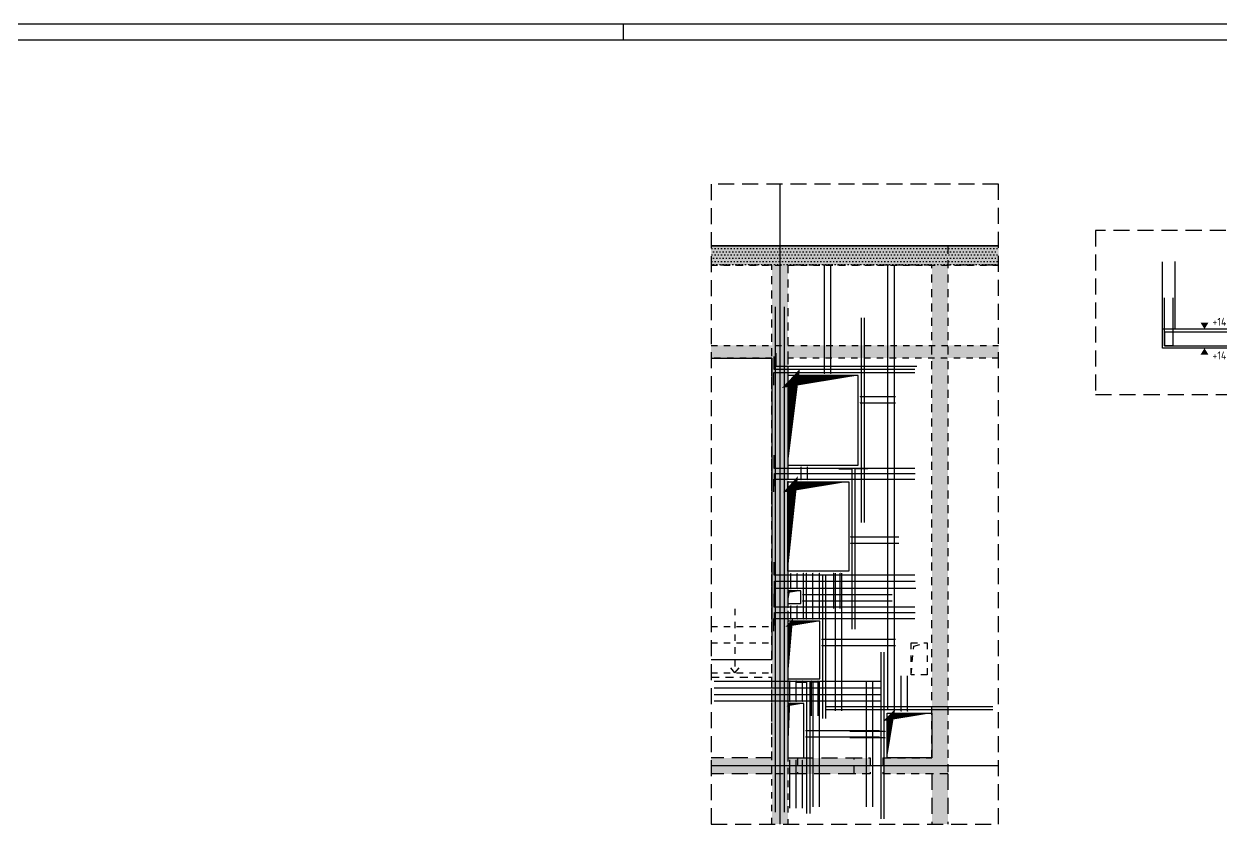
# Model space of a CAD drawing. Extents: x -177 to 93, y -12 to 49.
# Drawn here: x 31.09 to 49.78, y -12.25 to 0.25 of the extents above; entities that cross this region are included whole.
import ezdxf

# ---------------------------------------------------------------- set-up
doc = ezdxf.new("R2010")
doc.units = 0
doc.header["$LTSCALE"] = 0.5
for name, pattern in [('AUSGEZOGEN', [1000.01, 1000, 0.01]), ('DOT', [0.175, 0.05, -0.125]), ('HIDDEN', [0.375, 0.25, -0.125]), ('HIDDEN2', [0.187, 0.125, -0.062]), ('HIDDEN4', [0.12, 0.02, -0.1]), ('PUNKT', [0.175, 0.05, -0.125]), ('STRICHLINIE', [0.75, 0.5, -0.25]), ('VERDECKT', [0.375, 0.25, -0.125])]:
    doc.linetypes.add(name, pattern=pattern)
for name, color, linetype in [('ACHSEN', 7, 'Continuous'), ('AFU', 7, 'Continuous'), ('BETON', 7, 'Continuous'), ('Brüstung DG', 7, 'Continuous'), ('DD', 7, 'Continuous'), ('DETAIL', 7, 'Continuous'), ('DG', 7, 'Continuous'), ('DRUEBER', 7, 'Continuous'), ('grau_mittel', 7, 'Continuous'), ('koten', 7, 'Continuous'), ('RAHMEN', 7, 'Continuous'), ('RND', 7, 'Continuous'), ('SCHATTEN', 7, 'Continuous'), ('VERDECKT', 7, 'Continuous'), ('VERDECKT2', 7, 'Continuous')]:
    doc.layers.add(name, color=color, linetype=linetype)
doc.styles.add('txt', font='isocp.shx')
doc.linetypes.add('AFU_50K', pattern='A,0.15,["/",Standard,S=0.2,R=0,X=-0.01,Y=-0.1],0.07,["/",Standard,S=0.2,R=0,X=-0.01,Y=-0.1],0.15', length=0.37)

# ---------------------------------------------------------------- blocks, each defined once
blk = doc.blocks.new('DINA0')
at = {"layer": 'RAHMEN', "color": 5}
blk.add_line((2, 0.5), (118.4, 0.5), dxfattribs=at)
at = {"layer": 'RAHMEN', "color": 7}
blk.add_line((80.9, 0.5), (80.9, 0), dxfattribs=at)
at = {"layer": 'RAHMEN'}
blk.add_line((0, 0), (118.9, 0), dxfattribs=at)
blk = doc.blocks.new('okrd_o')
at = {"layer": 'koten', "color": 7, "linetype": 'Continuous'}
blk.add_solid([(-0.125, 0.202), (0.125, 0.202), (0, 0)], dxfattribs=at)
at = {"layer": 'koten', "style": 'txt'}
blk.add_attdef('OKRD', (0.25, 0.1), '', height=0.25, dxfattribs=at)
blk = doc.blocks.new('okrd_u')
at = {"layer": 'koten', "color": 7, "linetype": 'Continuous'}
blk.add_solid([(-0.125, -0.202), (0.125, -0.202), (0, 0)], dxfattribs=at)
at = {"layer": 'koten', "style": 'txt'}
blk.add_attdef('OKRD', (0.25, -0.35), '', height=0.25, dxfattribs=at)

msp = doc.modelspace()

# ---------------------------------------------------------------- hatches: boundary and pattern name
at = {"layer": 'Brüstung DG', "linetype": 'DOT'}
h = msp.add_hatch(dxfattribs=at)
h.set_pattern_fill('DOTS', color=102, scale=0.8, double=1)
h.set_pattern_definition([(0, (-39.53897, 36.69006), (0.025, 0.05), [0, -0.05])])
h.paths.add_polyline_path([(41.821, -3.2165), (41.821, -3.5165), (46.3099, -3.5165), (46.3099, -3.2165)])
at = {"layer": 'DG', "linetype": 'AUSGEZOGEN'}
h = msp.add_hatch(dxfattribs=at)
h.set_pattern_fill('DOTS', scale=0.8, double=1)
h.set_pattern_definition([(0, (-27.329264, 36.69006), (0.025, 0.05), [0, -0.05])])
h.paths.add_polyline_path([(41.821, -4.7715), (41.821, -4.9715), (42.771, -4.9715), (42.771, -12.2504), (43.021, -12.2504), (43.021, -4.9715), (46.3099, -4.9715), (46.3099, -4.7715)])
at = {"layer": 'grau_mittel'}
h = msp.add_hatch(color=61, dxfattribs=at)
h.paths.add_polyline_path([(45.271, -3.5165), (45.271, -11.2165), (44.571, -11.2165), (44.506, -11.2165), (44.506, -11.4665), (45.521, -11.4665), (45.521, -3.2165), (41.821, -3.2165), (41.821, -3.5165), (42.771, -3.5165), (42.771, -11.4665), (43.171, -11.4665), (43.171, -11.2165), (43.021, -11.2165), (43.021, -10.3665), (43.021, -3.5165)])
h.paths.add_polyline_path([(45.521, -3.5165), (46.3099, -3.5165), (46.3099, -3.2165), (45.521, -3.2165)])
h.paths.add_polyline_path([(44.056, -11.2165), (44.056, -11.4665), (44.306, -11.4665), (44.306, -11.2165)], flags=17)
h.paths.add_polyline_path([(43.171, -11.2165), (43.171, -11.4665), (44.056, -11.4665), (44.056, -11.2165)], flags=17)
h.paths.add_polyline_path([(41.821, -11.2165), (41.821, -11.4665), (42.771, -11.4665), (42.771, -11.2165)])
h.paths.add_polyline_path([(45.271, -12.2504), (45.521, -12.2504), (45.521, -11.4665), (45.271, -11.4665)])

# ---------------------------------------------------------------- linework, layer by layer
at = {"layer": 'ACHSEN', "color": 140, "linetype": 'AUSGEZOGEN'}
for p, q in [((42.896, -2.2517), (42.896, -12.2504)), ((46.3099, -3.2165), (41.821, -3.2165)), ((46.3099, -11.3415), (41.821, -11.3415))]:
    msp.add_line(p, q, dxfattribs=at)
at = {"layer": 'AFU', "color": 8, "linetype": 'AFU_50K'}
msp.add_line((49.0688, -4.5167), (48.8688, -4.5167), dxfattribs=at)
at = {"layer": 'BETON', "color": 6, "linetype": 'AUSGEZOGEN'}
for p, q in [((41.821, -3.2165), (46.3099, -3.2165)), ((48.8688, -4.8167), (48.8688, -3.4667)), ((49.0688, -4.5167), (49.0688, -3.4638)), ((50.3238, -4.5167), (49.0688, -4.5167)), ((50.3238, -4.8167), (48.8688, -4.8167)), ((41.821, -4.9715), (42.771, -4.9715)), ((42.771, -4.9715), (42.771, -9.6815)), ((41.821, -9.6815), (42.771, -9.6815))]:
    msp.add_line(p, q, dxfattribs=at)
for points in [[(43.021, -6.6415), (44.121, -6.6415), (44.121, -5.2415), (43.021, -5.2415)], [(43.971, -8.3015), (43.021, -8.3015), (43.021, -6.9015), (43.971, -6.9015)], [(43.221, -8.6065), (43.021, -8.6065), (43.021, -8.8065), (43.221, -8.8065)], [(43.521, -9.0815), (43.021, -9.0815), (43.021, -9.9815), (43.521, -9.9815)], [(43.271, -10.3665), (43.021, -10.3665), (43.021, -11.2165), (43.271, -11.2165)], [(44.571, -10.5165), (45.271, -10.5165), (45.271, -11.2165), (44.571, -11.2165)]]:
    msp.add_lwpolyline(points, close=True, dxfattribs=at)
at = {"layer": 'Brüstung DG', "color": 102, "linetype": 'PUNKT', "lineweight": -2}
for points in [[(46.3099, -3.2165), (41.821, -3.2165)], [(41.821, -3.5165), (46.3099, -3.5165)]]:
    msp.add_lwpolyline(points, dxfattribs=at)
at = {"layer": 'DD', "color": 7, "linetype": 'HIDDEN2'}
for p, q in [((44.946, -9.9165), (44.9865, -9.4698)), ((44.9865, -9.4698), (45.196, -9.4165))]:
    msp.add_line(p, q, dxfattribs=at)
msp.add_lwpolyline([(44.946, -9.4165), (45.196, -9.4165), (45.196, -9.9165), (44.946, -9.9165)], close=True, dxfattribs=at)
at = {"layer": 'DETAIL', "color": 102, "linetype": 'STRICHLINIE'}
for points in [[(41.821, -2.2517), (41.821, -12.2504), (46.3099, -12.2504), (46.3099, -2.2517)], [(41.821, -2.2517), (41.821, -12.2504), (46.3099, -12.2504), (46.3099, -2.2517)], [(47.826, -2.9762), (47.826, -5.5398), (50.9818, -5.5398), (50.9818, -2.9762)]]:
    msp.add_lwpolyline(points, close=True, dxfattribs=at)
at = {"layer": 'DG', "color": 7, "linetype": 'PUNKT', "lineweight": -2}
for p, q in [((41.821, -4.7715), (46.3099, -4.7715)), ((42.771, -4.9715), (41.821, -4.9715)), ((42.771, -12.2504), (42.771, -4.9715)), ((46.3099, -4.9715), (43.021, -4.9715)), ((43.021, -4.9715), (43.021, -12.2504))]:
    msp.add_line(p, q, dxfattribs=at)
at = {"layer": 'DRUEBER', "color": 102, "linetype": 'HIDDEN2'}
for p, q in [((42.195, -8.8885), (42.195, -9.8865)), ((42.195, -9.8865), (42.0852, -9.7618)), ((42.195, -9.8865), (42.3048, -9.7618))]:
    msp.add_line(p, q, dxfattribs=at)
at = {"layer": 'DRUEBER', "color": 171, "linetype": 'HIDDEN4'}
for p, q in [((41.821, -9.1615), (42.771, -9.1615)), ((41.821, -9.4215), (42.771, -9.4215))]:
    msp.add_line(p, q, dxfattribs=at)
at = {"layer": 'DRUEBER', "color": 7, "linetype": 'DOT'}
msp.add_line((41.821, -9.8865), (42.771, -9.8865), dxfattribs=at)
at = {"layer": 'RND', "color": 1, "linetype": 'AUSGEZOGEN'}
for points in [[(43.5925, -5.2115), (43.5925, -3.5115)], [(43.6925, -5.2115), (43.6925, -3.5115)], [(44.5786, -3.5165), (44.5786, -10.4665)], [(44.6786, -3.5165), (44.6786, -10.4665)], [(49.0338, -4.0267), (49.0338, -4.7767), (48.9038, -4.7767), (48.9038, -4.0267)], [(42.8233, -4.1715), (42.8233, -12.0665)], [(42.9611, -4.1715), (42.9611, -12.0665)], [(44.1631, -4.3415), (44.1631, -7.5415)], [(44.2131, -4.3415), (44.2131, -7.5415)], [(50.3038, -4.5667), (48.9038, -4.5667), (48.9038, -4.7767), (50.3038, -4.7767)], [(42.8011, -4.9454), (42.8011, -5.1454), (45.0011, -5.1454)], [(42.8323, -4.8954), (42.8323, -5.0954), (45.0323, -5.0954)], [(42.8011, -5.3954), (42.8011, -5.1954), (45.0011, -5.1954)], [(44.151, -5.5685), (44.701, -5.5685)], [(44.151, -5.6685), (44.701, -5.6685)], [(42.8011, -6.4881), (42.8011, -6.6881), (45.0011, -6.6881)], [(43.2277, -6.8715), (43.2277, -6.6715)], [(43.3277, -6.8715), (43.3277, -6.6715)], [(43.8186, -6.7032), (44.0186, -6.7032), (44.0186, -9.2032)], [(44.2686, -6.7032), (44.0686, -6.7032), (44.0686, -9.2032)], [(42.8011, -7.0599), (42.8011, -6.8599), (45.0011, -6.8599)], [(42.8107, -6.9712), (42.8107, -6.7712), (45.0107, -6.7712)], [(44.001, -7.7605), (44.751, -7.7605)], [(44.001, -7.8605), (44.751, -7.8605)], [(42.8011, -8.1573), (42.8011, -8.3573), (45.0011, -8.3573)], [(43.0685, -8.5765), (43.0685, -8.3365)], [(43.1685, -8.5765), (43.1685, -8.3365)], [(43.2628, -9.0512), (43.2628, -8.3315)], [(43.3128, -9.0512), (43.3128, -8.3315)], [(43.4128, -9.0512), (43.4128, -8.3315)], [(43.5128, -9.0512), (43.5128, -8.3315)], [(43.5656, -10.6015), (43.5656, -8.3515)], [(43.6156, -10.6015), (43.6156, -8.3515)], [(43.7377, -8.8815), (43.7377, -8.3315)], [(43.7572, -8.3315), (43.7572, -10.4815)], [(43.8377, -8.8815), (43.8377, -8.3315)], [(43.8572, -8.3315), (43.8572, -10.4815)], [(42.8107, -8.6565), (42.8107, -8.4565), (45.0107, -8.4565)], [(42.8195, -8.763), (42.8195, -8.563), (45.0195, -8.563)], [(42.8011, -8.6544), (42.8011, -8.8544), (45.0011, -8.8544)], [(43.251, -8.6639), (44.651, -8.6639)], [(43.251, -8.7639), (44.651, -8.7639)], [(42.8107, -9.1465), (42.8107, -8.9465), (45.0107, -8.9465)], [(43.0685, -9.0515), (43.0685, -8.8415)], [(43.1685, -9.0515), (43.1685, -8.8415)], [(42.8011, -9.2388), (42.8011, -9.0388), (45.0011, -9.0388)], [(43.551, -9.3632), (44.701, -9.3632)], [(43.551, -9.4632), (44.701, -9.4632)], [(44.4704, -9.5665), (44.4704, -12.1665)], [(44.5204, -9.5665), (44.5204, -12.1665)], [(44.471, -10.0221), (41.871, -10.0221)], [(43.0518, -10.3365), (43.0518, -10.0115)], [(43.1518, -10.3365), (43.1518, -10.0115)], [(43.1625, -10.0349), (43.3125, -10.0349), (43.3125, -12.0849)], [(43.2518, -10.3365), (43.2518, -10.0115)], [(43.5125, -10.0349), (43.3625, -10.0349), (43.3625, -12.0849)], [(43.3923, -10.5615), (43.3923, -10.0115)], [(43.4103, -10.0315), (43.4103, -11.9815)], [(43.4923, -10.5615), (43.4923, -10.0115)], [(43.5103, -10.0315), (43.5103, -11.9815)], [(44.2422, -10.0315), (44.2422, -11.9815)], [(44.3422, -10.0315), (44.3422, -11.9815)], [(44.7914, -10.4865), (44.7914, -9.9365)], [(44.8914, -10.4865), (44.8914, -9.9365)], [(44.471, -10.1283), (41.871, -10.1283)], [(44.471, -10.2309), (41.871, -10.2309)], [(44.471, -10.3278), (41.871, -10.3278)], [(46.221, -10.4163), (43.621, -10.4163)], [(46.221, -10.4663), (43.621, -10.4663)], [(43.301, -10.7872), (44.451, -10.7872)], [(44.541, -10.805), (43.991, -10.805)], [(43.301, -10.8872), (44.451, -10.8872)], [(44.541, -10.905), (43.991, -10.905)], [(43.0518, -12.0015), (43.0518, -11.2515)], [(43.1518, -12.0015), (43.1518, -11.2515)], [(43.2518, -12.0015), (43.2518, -11.2515)]]:
    msp.add_lwpolyline(points, dxfattribs=at)
at = {"layer": 'RND', "color": 7, "linetype": 'AUSGEZOGEN', "const_width": 0.008}
for points in [[(43.5965, -5.2115, -1), (43.5885, -5.2115, -1)], [(43.6965, -5.2115, -1), (43.6885, -5.2115, -1)], [(44.155, -5.5685, -1), (44.147, -5.5685, -1)], [(44.155, -5.6685, -1), (44.147, -5.6685, -1)], [(43.2317, -6.6715, -1), (43.2237, -6.6715, -1)], [(43.3317, -6.6715, -1), (43.3237, -6.6715, -1)], [(43.2317, -6.8715, -1), (43.2237, -6.8715, -1)], [(43.3317, -6.8715, -1), (43.3237, -6.8715, -1)], [(44.005, -7.7605, -1), (43.997, -7.7605, -1)], [(44.005, -7.8605, -1), (43.997, -7.8605, -1)], [(43.0725, -8.3365, -1), (43.0645, -8.3365, -1)], [(43.1725, -8.3365, -1), (43.1645, -8.3365, -1)], [(43.2668, -8.3315, -1), (43.2588, -8.3315, -1)], [(43.3168, -8.3315, -1), (43.3088, -8.3315, -1)], [(43.4168, -8.3315, -1), (43.4088, -8.3315, -1)], [(43.5168, -8.3315, -1), (43.5088, -8.3315, -1)], [(43.7417, -8.3315, -1), (43.7337, -8.3315, -1)], [(43.8417, -8.3315, -1), (43.8337, -8.3315, -1)], [(43.0725, -8.5765, -1), (43.0645, -8.5765, -1)], [(43.1725, -8.5765, -1), (43.1645, -8.5765, -1)], [(43.255, -8.6639, -1), (43.247, -8.6639, -1)], [(43.255, -8.7639, -1), (43.247, -8.7639, -1)], [(43.0725, -8.8415, -1), (43.0645, -8.8415, -1)], [(43.1725, -8.8415, -1), (43.1645, -8.8415, -1)], [(43.0725, -9.0515, -1), (43.0645, -9.0515, -1)], [(43.1725, -9.0515, -1), (43.1645, -9.0515, -1)], [(43.2668, -9.0512, -1), (43.2588, -9.0512, -1)], [(43.3168, -9.0512, -1), (43.3088, -9.0512, -1)], [(43.4168, -9.0512, -1), (43.4088, -9.0512, -1)], [(43.5168, -9.0512, -1), (43.5088, -9.0512, -1)], [(43.555, -9.3632, -1), (43.547, -9.3632, -1)], [(43.555, -9.4632, -1), (43.547, -9.4632, -1)], [(43.0558, -10.0115, -1), (43.0478, -10.0115, -1)], [(43.1558, -10.0115, -1), (43.1478, -10.0115, -1)], [(43.2558, -10.0115, -1), (43.2478, -10.0115, -1)], [(43.3963, -10.0115, -1), (43.3883, -10.0115, -1)], [(43.4963, -10.0115, -1), (43.4883, -10.0115, -1)], [(43.0558, -10.3365, -1), (43.0478, -10.3365, -1)], [(43.1558, -10.3365, -1), (43.1478, -10.3365, -1)], [(43.2558, -10.3365, -1), (43.2478, -10.3365, -1)], [(44.7954, -10.4865, -1), (44.7874, -10.4865, -1)], [(44.8954, -10.4865, -1), (44.8874, -10.4865, -1)], [(43.305, -10.7872, -1), (43.297, -10.7872, -1)], [(44.545, -10.805, -1), (44.537, -10.805, -1)], [(43.305, -10.8872, -1), (43.297, -10.8872, -1)], [(44.545, -10.905, -1), (44.537, -10.905, -1)], [(43.0558, -11.2515, -1), (43.0478, -11.2515, -1)], [(43.1558, -11.2515, -1), (43.1478, -11.2515, -1)], [(43.2558, -11.2515, -1), (43.2478, -11.2515, -1)]]:
    msp.add_lwpolyline(points, format="xyb", close=True, dxfattribs=at)
at = {"layer": 'SCHATTEN', "color": 1, "linetype": 'AUSGEZOGEN'}
for points in [[(43.021, -6.6415, 0, 0.174, 0), (43.1078, -5.2469, 0, 0, 0), (43.0283, -5.3309, 0.1794, 0, 0), (44.121, -5.2415, 0, 0, 0)], [(43.971, -6.9015, 0, 0.1549, 0), (43.0273, -6.9787, 0, 0, 0), (43.0948, -6.9054, 0.148, 0, 0), (43.021, -8.3015, 0, 0, 0)], [(43.021, -8.8065, 0, 0.0326, 0), (43.0372, -8.6078, 0, 0, 0), (43.0223, -8.6227, 0.0326, 0, 0), (43.221, -8.6065, 0, 0, 0)], [(43.021, -9.9815, 0, 0.0765, 0), (43.0592, -9.0831, 0, 0, 0), (43.0243, -9.1221, 0.0815, 0, 0), (43.521, -9.0815, 0, 0, 0)], [(43.021, -11.2165, 0, 0.0369, 0), (43.0394, -10.3669, 0, 0, 0), (43.0226, -10.3868, 0.0408, 0, 0), (43.271, -10.3665, 0, 0, 0)], [(44.571, -11.2165, 0, 0.1141, 0), (44.6278, -10.5211, 0, 0, 0), (44.5756, -10.5734, 0.1141, 0, 0), (45.271, -10.5165, 0, 0, 0)]]:
    msp.add_lwpolyline(points, format="xyseb", dxfattribs=at)
at = {"layer": 'VERDECKT', "color": 7, "linetype": 'VERDECKT', "lineweight": -2}
for p, q in [((41.821, -3.2165), (45.521, -3.2165)), ((45.521, -3.2165), (45.521, -11.4665)), ((42.771, -3.5165), (41.821, -3.5165)), ((42.771, -11.4665), (42.771, -3.5165)), ((45.271, -3.5165), (43.021, -3.5165)), ((43.021, -3.5165), (43.021, -11.2165)), ((45.271, -11.2165), (45.271, -3.5165)), ((43.021, -11.2165), (43.171, -11.2165)), ((43.171, -11.2165), (43.171, -11.4665)), ((44.056, -11.4665), (44.056, -11.2165)), ((44.056, -11.2165), (44.306, -11.2165)), ((44.506, -11.2165), (45.271, -11.2165)), ((43.171, -11.4665), (42.771, -11.4665)), ((44.306, -11.4665), (44.056, -11.4665)), ((45.521, -11.4665), (44.506, -11.4665))]:
    msp.add_line(p, q, dxfattribs=at)
at = {"layer": 'VERDECKT', "color": 7, "linetype": 'HIDDEN'}
msp.add_line((41.821, -9.9562), (42.771, -9.9562), dxfattribs=at)
at = {"layer": 'VERDECKT', "color": 7, "linetype": 'VERDECKT'}
for p, q in [((44.306, -11.2165), (44.306, -11.4665)), ((44.506, -11.2165), (44.506, -11.4665))]:
    msp.add_line(p, q, dxfattribs=at)
at = {"layer": 'VERDECKT2', "color": 7, "linetype": 'STRICHLINIE'}
for p, q in [((45.521, -3.2165), (46.3099, -3.2165)), ((46.3099, -3.5165), (45.521, -3.5165)), ((42.771, -11.2165), (41.821, -11.2165)), ((43.171, -11.2165), (44.056, -11.2165)), ((42.771, -11.4665), (41.821, -11.4665)), ((44.056, -11.4665), (43.171, -11.4665)), ((45.271, -11.4665), (45.271, -12.2504)), ((45.521, -11.4665), (45.521, -12.2504))]:
    msp.add_line(p, q, dxfattribs=at)

# ---------------------------------------------------------------- block references
at = {"xscale": 0.5, "yscale": 0.5, "zscale": 0.5}
msp.add_blockref('DINA0', (0, 0), dxfattribs=at)
at = {"layer": 'koten', "color": 7, "linetype": 'AUSGEZOGEN', "xscale": 0.5, "yscale": 0.5, "zscale": 0.5}
for name, p, values in [('okrd_o', (49.5257, -4.5167), {'OKRD': '+14.95'}), ('okrd_u', (49.5257, -4.8167), {'OKRD': '+14.65'})]:
    msp.add_blockref(name, p, dxfattribs=at).add_auto_attribs(values)

doc.saveas('drawing.dxf')
